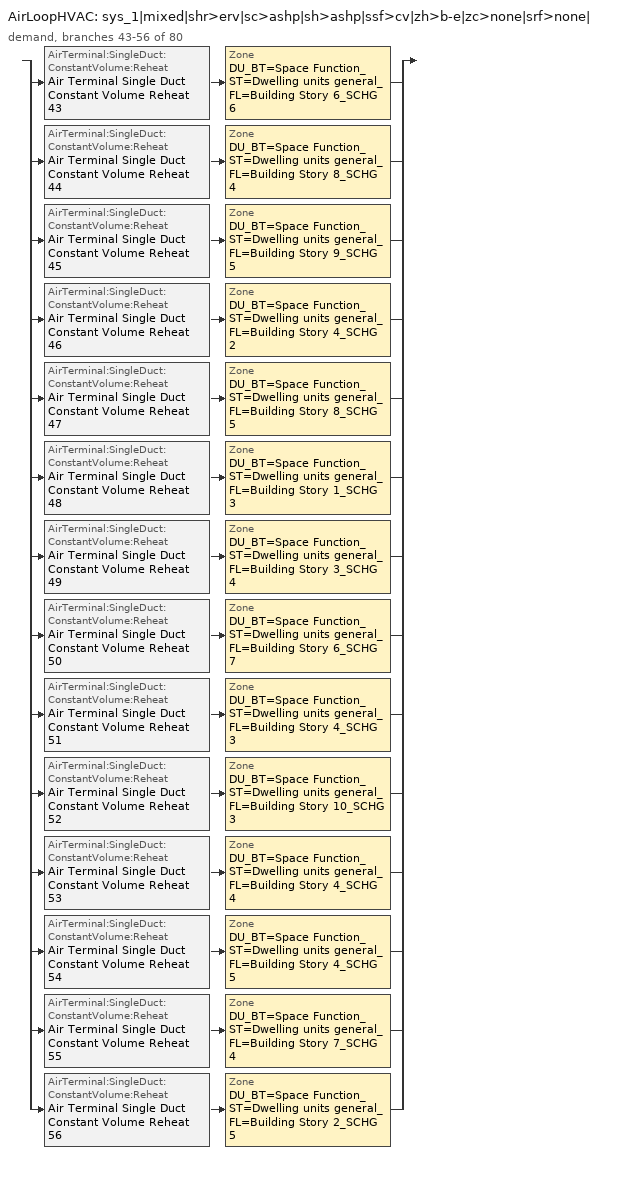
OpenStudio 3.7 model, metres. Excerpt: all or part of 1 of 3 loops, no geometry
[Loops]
AirLoopHVAC 'sys_1|mixed|shr>erv|sc>ashp|sh>ashp|ssf>cv|zh>b-e|zc>none|srf>none|'
 demand, branches 43-56 of 80: split
  | AirTerminal:SingleDuct:ConstantVolume:Reheat 'Air Terminal Single Duct Constant Volume Reheat 43' > Zone 'DU_BT=Space Function_ST=Dwelling units general_FL=Building Story 6_SCHG 6'
  | AirTerminal:SingleDuct:ConstantVolume:Reheat 'Air Terminal Single Duct Constant Volume Reheat 44' > Zone 'DU_BT=Space Function_ST=Dwelling units general_FL=Building Story 8_SCHG 4'
  | AirTerminal:SingleDuct:ConstantVolume:Reheat 'Air Terminal Single Duct Constant Volume Reheat 45' > Zone 'DU_BT=Space Function_ST=Dwelling units general_FL=Building Story 9_SCHG 5'
  | AirTerminal:SingleDuct:ConstantVolume:Reheat 'Air Terminal Single Duct Constant Volume Reheat 46' > Zone 'DU_BT=Space Function_ST=Dwelling units general_FL=Building Story 4_SCHG 2'
  | AirTerminal:SingleDuct:ConstantVolume:Reheat 'Air Terminal Single Duct Constant Volume Reheat 47' > Zone 'DU_BT=Space Function_ST=Dwelling units general_FL=Building Story 8_SCHG 5'
  | AirTerminal:SingleDuct:ConstantVolume:Reheat 'Air Terminal Single Duct Constant Volume Reheat 48' > Zone 'DU_BT=Space Function_ST=Dwelling units general_FL=Building Story 1_SCHG 3'
  | AirTerminal:SingleDuct:ConstantVolume:Reheat 'Air Terminal Single Duct Constant Volume Reheat 49' > Zone 'DU_BT=Space Function_ST=Dwelling units general_FL=Building Story 3_SCHG 4'
  | AirTerminal:SingleDuct:ConstantVolume:Reheat 'Air Terminal Single Duct Constant Volume Reheat 50' > Zone 'DU_BT=Space Function_ST=Dwelling units general_FL=Building Story 6_SCHG 7'
  | AirTerminal:SingleDuct:ConstantVolume:Reheat 'Air Terminal Single Duct Constant Volume Reheat 51' > Zone 'DU_BT=Space Function_ST=Dwelling units general_FL=Building Story 4_SCHG 3'
  | AirTerminal:SingleDuct:ConstantVolume:Reheat 'Air Terminal Single Duct Constant Volume Reheat 52' > Zone 'DU_BT=Space Function_ST=Dwelling units general_FL=Building Story 10_SCHG 3'
  | AirTerminal:SingleDuct:ConstantVolume:Reheat 'Air Terminal Single Duct Constant Volume Reheat 53' > Zone 'DU_BT=Space Function_ST=Dwelling units general_FL=Building Story 4_SCHG 4'
  | AirTerminal:SingleDuct:ConstantVolume:Reheat 'Air Terminal Single Duct Constant Volume Reheat 54' > Zone 'DU_BT=Space Function_ST=Dwelling units general_FL=Building Story 4_SCHG 5'
  | AirTerminal:SingleDuct:ConstantVolume:Reheat 'Air Terminal Single Duct Constant Volume Reheat 55' > Zone 'DU_BT=Space Function_ST=Dwelling units general_FL=Building Story 7_SCHG 4'
  | AirTerminal:SingleDuct:ConstantVolume:Reheat 'Air Terminal Single Duct Constant Volume Reheat 56' > Zone 'DU_BT=Space Function_ST=Dwelling units general_FL=Building Story 2_SCHG 5'
[Sizing:Zone] Zone Cooling Design Supply Air Temperature Input Method=TemperatureDifference; Zone Cooling Design Supply Air Temperature {C}=14; Zone Cooling Design Supply Air Temperature Difference {deltaC}=11; Zone Heating Design Supply Air Temperature Input Method=TemperatureDifference; Zone Heating Design Supply Air Temperature {C}=40; Zone Heating Design Supply Air Temperature Difference {deltaC}=21; Zone Cooling Design Supply Air Humidity Ratio {kg-H2O/kg-air}=0.0085; Zone Heating Design Supply Air Humidity Ratio {kg-H2O/kg-air}=0.008; Zone Heating Sizing Factor=1.3; Zone Cooling Sizing Factor=1; Cooling Design Air Flow Method=DesignDay; Heating Design Air Flow Method=DesignDay; Account for Dedicated Outdoor Air System=No; Dedicated Outdoor Air System Control Strategy=NeutralSupplyAir; Dedicated Outdoor Air Low Setpoint Temperature for Design {C}=autosize; Dedicated Outdoor Air High Setpoint Temperature for Design {C}=autosize; Zone Load Sizing Method=Sensible Load Only No Latent Load; Zone Latent Cooling Design Supply Air Humidity Ratio Input Method=HumidityRatioDifference; Zone Cooling Design Supply Air Humidity Ratio Difference {kgWater/kgDryAir}=0.005; Zone Latent Heating Design Supply Air Humidity Ratio Input Method=HumidityRatioDifference; Zone Humidification Design Supply Air Humidity Ratio Difference {kgWater/kgDryAir}=0.005
DU_BT=Space Function_ST=Dwelling units general_FL=Building Story 6_SCHG 6; DU_BT=Space Function_ST=Dwelling units general_FL=Building Story 8_SCHG 4; DU_BT=Space Function_ST=Dwelling units general_FL=Building Story 9_SCHG 5; DU_BT=Space Function_ST=Dwelling units general_FL=Building Story 4_SCHG 2; DU_BT=Space Function_ST=Dwelling units general_FL=Building Story 8_SCHG 5; DU_BT=Space Function_ST=Dwelling units general_FL=Building Story 1_SCHG 3; DU_BT=Space Function_ST=Dwelling units general_FL=Building Story 3_SCHG 4; DU_BT=Space Function_ST=Dwelling units general_FL=Building Story 6_SCHG 7; DU_BT=Space Function_ST=Dwelling units general_FL=Building Story 4_SCHG 3; DU_BT=Space Function_ST=Dwelling units general_FL=Building Story 10_SCHG 3; DU_BT=Space Function_ST=Dwelling units general_FL=Building Story 4_SCHG 4; DU_BT=Space Function_ST=Dwelling units general_FL=Building Story 4_SCHG 5; DU_BT=Space Function_ST=Dwelling units general_FL=Building Story 7_SCHG 4; DU_BT=Space Function_ST=Dwelling units general_FL=Building Story 2_SCHG 5
[Zone equipment]
DU_BT=Space Function_ST=Dwelling units general_FL=Building Story 6_SCHG 6: Zone HVAC Baseboard Convective Electric 43, Air Terminal Single Duct Constant Volume Reheat 43
DU_BT=Space Function_ST=Dwelling units general_FL=Building Story 8_SCHG 4: Zone HVAC Baseboard Convective Electric 44, Air Terminal Single Duct Constant Volume Reheat 44
DU_BT=Space Function_ST=Dwelling units general_FL=Building Story 9_SCHG 5: Zone HVAC Baseboard Convective Electric 45, Air Terminal Single Duct Constant Volume Reheat 45
DU_BT=Space Function_ST=Dwelling units general_FL=Building Story 4_SCHG 2: Zone HVAC Baseboard Convective Electric 46, Air Terminal Single Duct Constant Volume Reheat 46
DU_BT=Space Function_ST=Dwelling units general_FL=Building Story 8_SCHG 5: Zone HVAC Baseboard Convective Electric 47, Air Terminal Single Duct Constant Volume Reheat 47
DU_BT=Space Function_ST=Dwelling units general_FL=Building Story 1_SCHG 3: Zone HVAC Baseboard Convective Electric 48, Air Terminal Single Duct Constant Volume Reheat 48
DU_BT=Space Function_ST=Dwelling units general_FL=Building Story 3_SCHG 4: Zone HVAC Baseboard Convective Electric 49, Air Terminal Single Duct Constant Volume Reheat 49
DU_BT=Space Function_ST=Dwelling units general_FL=Building Story 6_SCHG 7: Zone HVAC Baseboard Convective Electric 50, Air Terminal Single Duct Constant Volume Reheat 50
DU_BT=Space Function_ST=Dwelling units general_FL=Building Story 4_SCHG 3: Zone HVAC Baseboard Convective Electric 51, Air Terminal Single Duct Constant Volume Reheat 51
DU_BT=Space Function_ST=Dwelling units general_FL=Building Story 10_SCHG 3: Zone HVAC Baseboard Convective Electric 52, Air Terminal Single Duct Constant Volume Reheat 52
DU_BT=Space Function_ST=Dwelling units general_FL=Building Story 4_SCHG 4: Zone HVAC Baseboard Convective Electric 53, Air Terminal Single Duct Constant Volume Reheat 53
DU_BT=Space Function_ST=Dwelling units general_FL=Building Story 4_SCHG 5: Zone HVAC Baseboard Convective Electric 54, Air Terminal Single Duct Constant Volume Reheat 54
DU_BT=Space Function_ST=Dwelling units general_FL=Building Story 7_SCHG 4: Zone HVAC Baseboard Convective Electric 55, Air Terminal Single Duct Constant Volume Reheat 55
DU_BT=Space Function_ST=Dwelling units general_FL=Building Story 2_SCHG 5: Zone HVAC Baseboard Convective Electric 56, Air Terminal Single Duct Constant Volume Reheat 56
[ZoneHVAC:Baseboard:Convective:Electric] Availability Schedule=Always On Discrete; Nominal Capacity {W}=autosize; Efficiency=1
Zone HVAC Baseboard Convective Electric 43; Zone HVAC Baseboard Convective Electric 44; Zone HVAC Baseboard Convective Electric 45; Zone HVAC Baseboard Convective Electric 46; Zone HVAC Baseboard Convective Electric 47; Zone HVAC Baseboard Convective Electric 48; Zone HVAC Baseboard Convective Electric 49; Zone HVAC Baseboard Convective Electric 50; Zone HVAC Baseboard Convective Electric 51; Zone HVAC Baseboard Convective Electric 52; Zone HVAC Baseboard Convective Electric 53; Zone HVAC Baseboard Convective Electric 54; Zone HVAC Baseboard Convective Electric 55; Zone HVAC Baseboard Convective Electric 56
[Coil:Heating:Gas] Availability Schedule=Always On Discrete; Gas Burner Efficiency=0.95; Nominal Capacity {W}=AutoSize; On Cycle Parasitic Electric Load {W}=0; Part Load Fraction Correlation Curve=FURNACE-EFFPLR-NECB2011; Off Cycle Parasitic Gas Load {W}=0
Coil Heating Gas 43; Coil Heating Gas 44; Coil Heating Gas 45; Coil Heating Gas 46; Coil Heating Gas 47; Coil Heating Gas 48; Coil Heating Gas 49; Coil Heating Gas 50; Coil Heating Gas 51; Coil Heating Gas 52; Coil Heating Gas 53; Coil Heating Gas 54; Coil Heating Gas 55; Coil Heating Gas 56
[AirTerminal:SingleDuct:ConstantVolume:Reheat] Availability Schedule=Always On Discrete; Maximum Air Flow Rate {m3/s}=autosize; Maximum Hot Water or Steam Flow Rate {m3/s}=autosize; Minimum Hot Water or Steam Flow Rate {m3/s}=0; Convergence Tolerance=0.001; Maximum Reheat Air Temperature {C}=35
Name | Reheat Coil
Air Terminal Single Duct Constant Volume Reheat 43 | Coil Heating Gas 43
Air Terminal Single Duct Constant Volume Reheat 44 | Coil Heating Gas 44
Air Terminal Single Duct Constant Volume Reheat 45 | Coil Heating Gas 45
Air Terminal Single Duct Constant Volume Reheat 46 | Coil Heating Gas 46
Air Terminal Single Duct Constant Volume Reheat 47 | Coil Heating Gas 47
Air Terminal Single Duct Constant Volume Reheat 48 | Coil Heating Gas 48
Air Terminal Single Duct Constant Volume Reheat 49 | Coil Heating Gas 49
Air Terminal Single Duct Constant Volume Reheat 50 | Coil Heating Gas 50
Air Terminal Single Duct Constant Volume Reheat 51 | Coil Heating Gas 51
Air Terminal Single Duct Constant Volume Reheat 52 | Coil Heating Gas 52
Air Terminal Single Duct Constant Volume Reheat 53 | Coil Heating Gas 53
Air Terminal Single Duct Constant Volume Reheat 54 | Coil Heating Gas 54
Air Terminal Single Duct Constant Volume Reheat 55 | Coil Heating Gas 55
Air Terminal Single Duct Constant Volume Reheat 56 | Coil Heating Gas 56
[Schedule:Constant]
Always On Discrete: Value=1
[Curve:Cubic]
FURNACE-EFFPLR-NECB2011: Coefficient1 Constant=0.722; Coefficient2 x=0.8211; Coefficient3 x**2=-1.0396; Coefficient4 x**3=0.5; Minimum Value of x=0; Maximum Value of x=1
